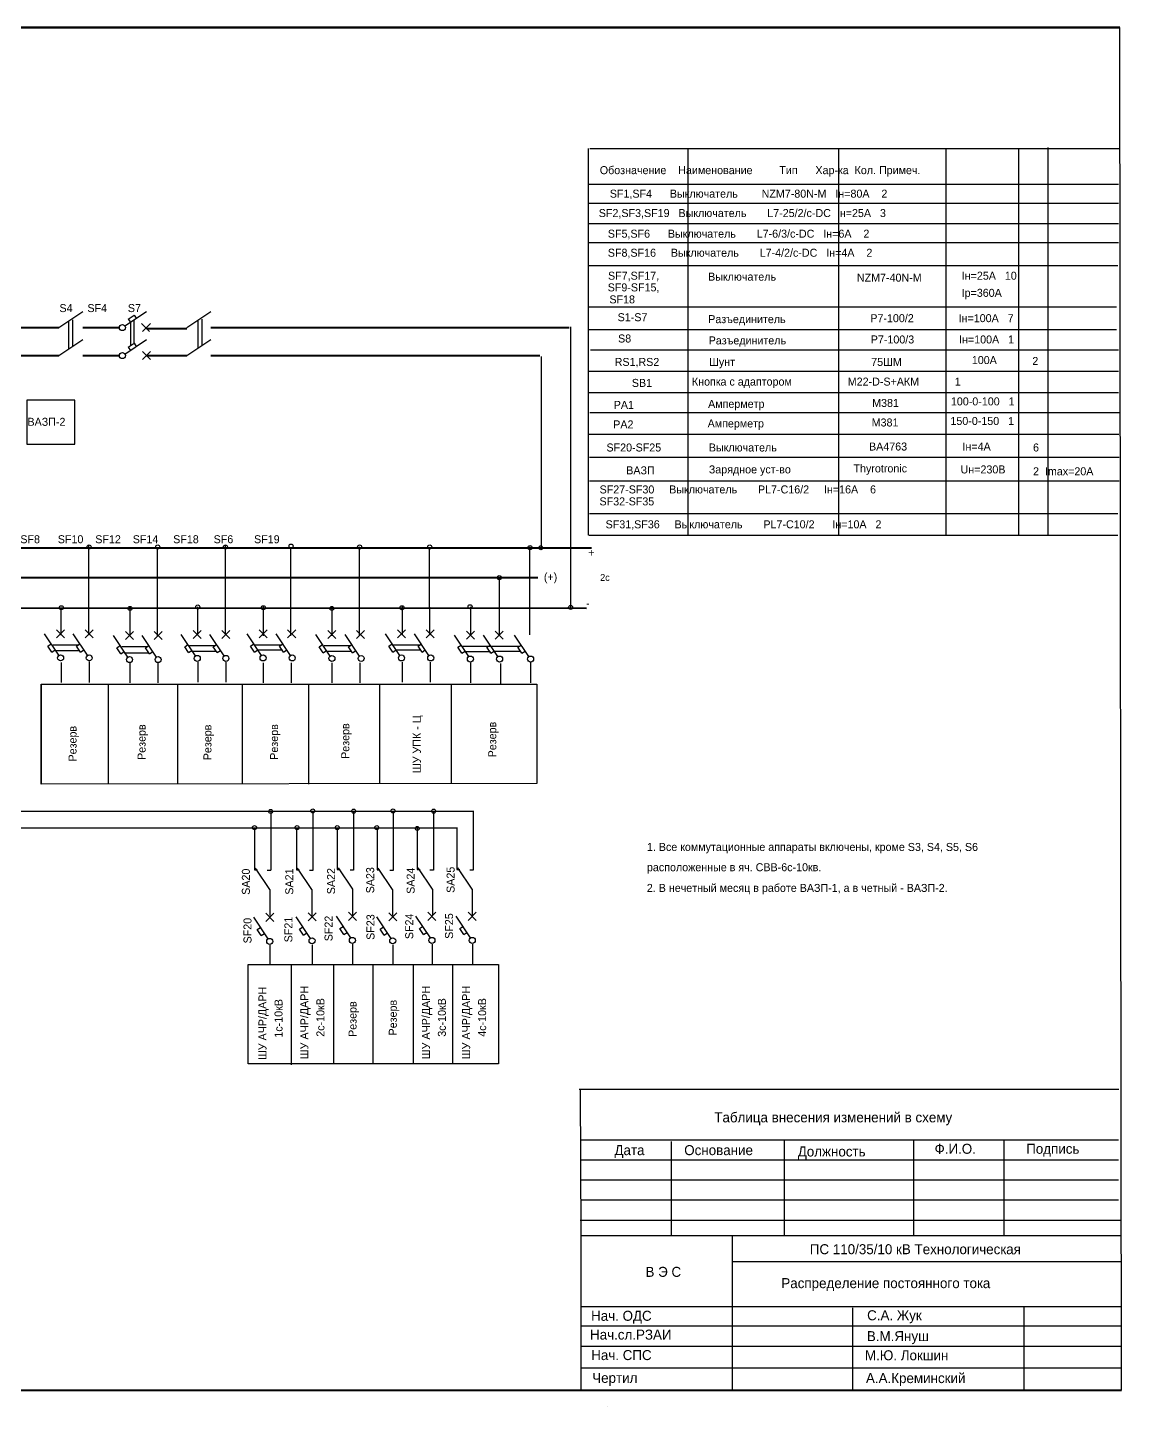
# Model space of a CAD drawing. Header units: millimetres. Extents: x 5 to 519, y 1 to 345.
# Drawn here: x 245.3 to 518.7, y 0.9 to 345.5 of the extents above; entities that cross this region are included whole.
import ezdxf

# ---------------------------------------------------------------- set-up
doc = ezdxf.new("R2010")
doc.units = ezdxf.units.MM

msp = doc.modelspace()

# ---------------------------------------------------------------- linework, layer by layer
at = {"lineweight": 50}
for p, q in [((9.95, 345.49), (399, 345.49)), ((518.3, 345.49), (271, 345.49))]:
    msp.add_line(p, q, dxfattribs=at)
at = {"lineweight": 30}
for p, q in [((518.72, 5), (518.3, 345.49)), ((385.55, 218.64), (385.55, 315.28)), ((385.83, 315.28), (518.25, 315.28)), ((410.42, 218.64), (410.42, 315.28)), ((448.13, 218.64), (448.13, 315.28)), ((474.95, 218.64), (474.95, 315.28)), ((493.1, 218.64), (493.1, 315.28)), ((500.37, 218.64), (500.37, 315.56)), ((385.55, 306.34), (517.97, 306.34)), ((385.55, 301.6), (517.97, 301.6)), ((385.55, 296.57), (517.97, 296.57)), ((385.55, 291.82), (517.97, 291.82)), ((385.39, 286.02), (517.81, 286.02)), ((385.66, 275.71), (517.52, 275.71)), ((253.13, 270.51), (259.13, 274.51)), ((256.56, 272.46), (256.56, 265.88)), ((271.9, 272.27), (271.9, 266.58)), ((285.13, 270.51), (291.13, 274.51)), ((287.91, 272.27), (287.91, 265.3)), ((288.88, 272.66), (288.88, 266.08)), ((255.59, 272.08), (255.59, 265.11)), ((264.13, 270.51), (268.13, 270.51)), ((271.02, 271.69), (271.02, 266.15)), ((381.06, 270.69), (381.06, 200.58)), ((385.64, 270.04), (517.5, 270.04)), ((253.13, 263.51), (259.13, 267.51)), ((285.13, 263.51), (291.13, 267.51)), ((264.13, 263.51), (268.13, 263.51)), ((373.69, 263.32), (373.69, 215.67)), ((386.04, 264.94), (518.01, 264.94)), ((385.6, 259.63), (518.01, 259.63)), ((385.6, 254.33), (518.01, 254.33)), ((385.88, 249.3), (518.29, 249.3)), ((385.63, 243.92), (518.04, 243.92)), ((385.78, 238.1), (518.19, 238.1)), ((385.78, 232.24), (518.19, 232.24)), ((385.76, 224.06), (517.83, 224.06)), ((385.57, 218.64), (517.83, 218.64)), ((260.61, 193.67), (260.61, 216.09)), ((277.8, 193.48), (277.8, 215.52)), ((294.77, 193.67), (294.77, 216.1)), ((311.15, 193.48), (311.15, 215.52)), ((328.31, 193.48), (328.31, 215.72)), ((345.79, 200.52), (345.79, 215.49)), ((370.86, 193.69), (370.86, 215.7)), ((363.19, 207.89), (363.19, 193.69)), ((253.67, 200.5), (253.67, 193.67)), ((270.86, 200.7), (270.86, 193.48)), ((287.82, 200.7), (287.82, 193.67)), ((304.21, 200.7), (304.21, 193.48)), ((321.36, 200.7), (321.36, 193.48)), ((338.94, 200.89), (338.94, 193.67)), ((345.89, 193.67), (345.89, 200.67)), ((356.02, 200.7), (356.02, 193.55)), ((251.63, 191.23), (258.09, 191.23)), ((252.24, 189.83), (258.38, 189.83)), ((268.86, 190.79), (275.32, 190.79)), ((285.79, 191.08), (292.25, 191.08)), ((286.6, 189.68), (292.29, 189.68)), ((302.22, 191.21), (308.68, 191.21)), ((302.94, 189.98), (309.08, 189.98)), ((319.45, 191.06), (325.91, 191.06)), ((320.17, 189.68), (326.3, 189.68)), ((336.82, 191.21), (343.28, 191.21)), ((337.41, 189.99), (343.4, 189.99)), ((354.04, 190.92), (360.5, 190.92)), ((354.64, 189.55), (361.06, 189.55)), ((360.33, 190.86), (368.36, 190.86)), ((361.94, 189.69), (368.36, 189.69)), ((253.76, 186.83), (253.76, 181.82)), ((260.71, 187.04), (260.71, 181.84)), ((269.47, 189.25), (275.45, 189.25)), ((270.9, 186.7), (270.9, 181.7)), ((277.9, 186.7), (277.9, 181.7)), ((287.86, 186.89), (287.86, 181.89)), ((294.86, 186.89), (294.86, 181.89)), ((304.25, 186.7), (304.25, 181.7)), ((311.25, 186.7), (311.25, 181.7)), ((321.4, 186.7), (321.4, 181.7)), ((328.4, 186.7), (328.4, 181.7)), ((338.98, 186.89), (338.98, 181.89)), ((345.98, 186.89), (345.98, 181.89)), ((356.04, 186.7), (356.04, 181.7)), ((363.5, 186.55), (363.5, 181.55)), ((371.02, 186.85), (371.02, 181.85)), ((248.73, 181.4), (248.73, 156.37)), ((265.49, 181.21), (265.49, 156.37)), ((282.82, 181.4), (282.82, 156.57)), ((299, 181.4), (299, 156.57)), ((315.57, 181.21), (315.57, 156.37)), ((333.29, 181.4), (333.29, 156.57)), ((351.21, 181.27), (351.21, 156.62)), ((371.02, 181.85), (371.02, 181.7)), ((227.97, 149.68), (356.68, 149.68)), ((306.1, 149.64), (306.1, 134.88)), ((316.61, 149.63), (316.61, 134.87)), ((326.78, 149.71), (326.78, 134.95)), ((336.73, 149.63), (336.73, 134.87)), ((346.75, 149.71), (346.75, 134.95)), ((356.68, 149.71), (356.68, 134.95)), ((219.1, 145.53), (352.63, 145.53)), ((302.04, 145.46), (302.04, 135.02)), ((312.55, 145.46), (312.55, 135.02)), ((322.73, 145.54), (322.73, 135.1)), ((332.68, 145.46), (332.68, 135.02)), ((342.69, 145.54), (342.69, 135.1)), ((352.63, 145.54), (352.63, 135.1)), ((302.04, 135.02), (302.78, 135.02)), ((306.1, 134.87), (305.25, 134.87)), ((312.55, 135.02), (313.29, 135.02)), ((316.61, 134.87), (315.76, 134.87)), ((322.73, 135.1), (323.46, 135.1)), ((326.78, 134.95), (325.94, 134.95)), ((332.68, 135.02), (333.41, 135.02)), ((336.73, 134.87), (335.89, 134.87)), ((342.69, 135.1), (343.43, 135.1)), ((346.75, 134.95), (345.9, 134.95)), ((352.63, 135.1), (353.36, 135.1)), ((356.68, 134.95), (355.84, 134.95)), ((305.89, 130.1), (305.89, 123.56)), ((316.39, 130.09), (316.39, 123.56)), ((326.57, 130.17), (326.57, 123.64)), ((336.52, 130.09), (336.52, 123.56)), ((346.53, 130.17), (346.53, 123.64)), ((356.47, 130.17), (356.47, 123.64)), ((305.88, 116.16), (305.88, 111.16)), ((316.47, 116.28), (316.47, 111.28)), ((326.54, 116.41), (326.54, 111.41)), ((336.62, 116.28), (336.62, 111.28)), ((346.44, 116.41), (346.44, 111.41)), ((356.51, 116.41), (356.51, 111.41)), ((311.18, 111.13), (311.18, 86.29)), ((321.77, 111.29), (321.77, 86.65)), ((331.64, 111.32), (331.64, 86.48)), ((341.67, 111.13), (341.67, 86.48)), ((351.52, 111.18), (351.52, 86.53)), ((518.09, 80.09), (383.17, 80.09)), ((383.47, 80.01), (383.6, 43.61)), ((518, 67.4), (383.54, 67.4)), ((406.15, 67.13), (406.15, 43.58)), ((434.47, 67.38), (434.47, 43.58)), ((466.79, 67.38), (466.79, 43.58)), ((489.35, 67.38), (489.35, 43.58)), ((518, 62.43), (383.54, 62.43)), ((518, 57.45), (383.54, 57.45)), ((518, 52.48), (383.54, 52.48)), ((518.63, 47.38), (383.47, 47.38)), ((383.6, 43.83), (383.6, 5)), ((383.6, 43.61), (518.49, 43.61)), ((421.43, 43.4), (421.43, 5)), ((421.42, 37.12), (518.49, 37.12)), ((383.6, 25.85), (518.67, 25.85)), ((451.51, 25.54), (451.51, 5)), ((494.36, 25.79), (494.36, 5)), ((383.6, 21.07), (518.67, 21.07)), ((383.6, 15.94), (518.67, 15.94)), ((383.6, 10.55), (518.67, 10.55)), ((390.39, 0.9), (390.39, 0.9))]:
    msp.add_line(p, q, dxfattribs=at)
at = {"lineweight": 30, "ltscale": 5}
for p, q in [((269.64, 270.92), (275.02, 274.5)), ((270.46, 272.66), (271.96, 273.66)), ((270.46, 272.66), (271.02, 271.83)), ((271.96, 273.66), (272.51, 272.83)), ((273.8, 271.5), (275.8, 269.5)), ((276.02, 271.5), (274.02, 269.5)), ((269.64, 263.91), (275.02, 267.5)), ((270.46, 265.66), (271.96, 266.66)), ((270.46, 265.66), (271.02, 264.83)), ((271.96, 266.66), (272.51, 265.83)), ((276.02, 264.5), (274.02, 262.5)), ((274.02, 264.5), (276.02, 262.5)), ((253.18, 188.61), (249.6, 193.98)), ((252.6, 194.98), (254.6, 192.98)), ((252.6, 192.98), (254.6, 194.98)), ((260.33, 188.61), (256.74, 193.98)), ((259.74, 194.98), (261.74, 192.98)), ((259.74, 192.98), (261.74, 194.98)), ((270.41, 188.17), (266.82, 193.54)), ((269.82, 194.54), (271.82, 192.54)), ((269.82, 192.54), (271.82, 194.54)), ((277.55, 188.17), (273.97, 193.54)), ((276.97, 194.54), (278.97, 192.54)), ((276.97, 192.54), (278.97, 194.54)), ((287.34, 188.46), (283.76, 193.84)), ((286.76, 194.84), (288.76, 192.84)), ((286.76, 192.84), (288.76, 194.84)), ((294.49, 188.46), (290.9, 193.84)), ((293.9, 194.84), (295.9, 192.84)), ((293.9, 192.84), (295.9, 194.84)), ((303.77, 188.59), (300.19, 193.96)), ((303.19, 194.96), (305.19, 192.96)), ((303.19, 192.96), (305.19, 194.96)), ((311.07, 188.59), (307.48, 193.96)), ((310.34, 194.96), (312.34, 192.96)), ((310.34, 192.96), (312.34, 194.96)), ((321, 188.44), (317.41, 193.82)), ((320.41, 194.82), (322.41, 192.82)), ((320.41, 192.82), (322.41, 194.82)), ((328.29, 188.44), (324.71, 193.82)), ((327.56, 194.82), (329.56, 192.82)), ((327.56, 192.82), (329.56, 194.82)), ((338.37, 188.59), (334.79, 193.96)), ((337.79, 194.96), (339.79, 192.96)), ((337.79, 192.96), (339.79, 194.96)), ((345.66, 188.59), (342.08, 193.96)), ((344.93, 194.96), (346.93, 192.96)), ((344.93, 192.96), (346.93, 194.96)), ((355.6, 188.29), (352.01, 193.67)), ((355.01, 194.67), (357.01, 192.67)), ((355.01, 192.67), (357.01, 194.67)), ((362.89, 188.29), (359.3, 193.67)), ((362.16, 194.67), (364.16, 192.67)), ((362.16, 192.67), (364.16, 194.67)), ((370.63, 188.29), (367.05, 193.67)), ((250.44, 190.92), (251.27, 191.48)), ((251.44, 189.42), (250.44, 190.92)), ((251.44, 189.42), (252.27, 189.98)), ((257.58, 190.92), (258.41, 191.48)), ((258.58, 189.42), (257.58, 190.92)), ((258.58, 189.42), (259.41, 189.98)), ((267.66, 190.48), (268.49, 191.04)), ((268.66, 188.99), (267.66, 190.48)), ((268.66, 188.99), (269.49, 189.54)), ((274.81, 190.48), (275.64, 191.04)), ((275.81, 188.99), (274.81, 190.48)), ((275.81, 188.99), (276.64, 189.54)), ((284.6, 190.77), (285.43, 191.33)), ((285.59, 189.28), (284.6, 190.77)), ((285.59, 189.28), (286.42, 189.84)), ((291.74, 190.77), (292.57, 191.33)), ((292.74, 189.28), (291.74, 190.77)), ((292.74, 189.28), (293.57, 189.84)), ((301.03, 190.9), (301.86, 191.46)), ((302.03, 189.4), (301.03, 190.9)), ((302.03, 189.4), (302.86, 189.96)), ((308.32, 190.9), (309.15, 191.46)), ((309.32, 189.4), (308.32, 190.9)), ((309.32, 189.4), (310.15, 189.96)), ((318.25, 190.76), (319.08, 191.31)), ((319.25, 189.26), (318.25, 190.76)), ((319.25, 189.26), (320.08, 189.82)), ((325.55, 190.76), (326.38, 191.31)), ((326.54, 189.26), (325.55, 190.76)), ((326.54, 189.26), (327.37, 189.82)), ((335.62, 190.9), (336.45, 191.46)), ((336.62, 189.4), (335.62, 190.9)), ((336.62, 189.4), (337.45, 189.96)), ((342.92, 190.9), (343.75, 191.46)), ((343.92, 189.4), (342.92, 190.9)), ((343.92, 189.4), (344.74, 189.96)), ((352.85, 190.61), (353.68, 191.17)), ((353.85, 189.11), (352.85, 190.61)), ((353.85, 189.11), (354.68, 189.67)), ((360.14, 190.61), (360.97, 191.17)), ((361.14, 189.11), (360.14, 190.61)), ((361.14, 189.11), (361.97, 189.67)), ((367.89, 190.61), (368.72, 191.17)), ((368.88, 189.11), (367.89, 190.61)), ((368.88, 189.11), (369.71, 189.67)), ((305.91, 130.08), (302.33, 135.45)), ((316.42, 130.07), (312.83, 135.45)), ((326.59, 130.15), (323.01, 135.53)), ((336.54, 130.07), (332.96, 135.45)), ((346.56, 130.15), (342.98, 135.53)), ((356.49, 130.15), (352.91, 135.53)), ((304.86, 124.13), (306.86, 122.13)), ((304.86, 122.13), (306.86, 124.13)), ((315.44, 124.26), (317.44, 122.26)), ((315.44, 122.26), (317.44, 124.26)), ((325.52, 124.38), (327.52, 122.38)), ((325.52, 122.38), (327.52, 124.38)), ((335.59, 124.26), (337.59, 122.26)), ((335.59, 122.26), (337.59, 124.26)), ((345.41, 124.38), (347.41, 122.38)), ((345.41, 122.38), (347.41, 124.38)), ((355.49, 124.38), (357.49, 122.38)), ((355.49, 122.38), (357.49, 124.38)), ((305.44, 117.75), (301.86, 123.13)), ((302.69, 120.07), (303.52, 120.63)), ((316.03, 117.88), (312.44, 123.26)), ((313.28, 120.19), (314.11, 120.75)), ((326.1, 118.01), (322.52, 123.38)), ((323.36, 120.32), (324.19, 120.88)), ((336.18, 117.88), (332.59, 123.26)), ((333.43, 120.19), (334.26, 120.75)), ((346, 118.01), (342.41, 123.38)), ((343.25, 120.32), (344.08, 120.88)), ((356.07, 118.01), (352.49, 123.38)), ((353.33, 120.32), (354.16, 120.88)), ((303.69, 118.57), (302.69, 120.07)), ((303.69, 118.57), (304.52, 119.13)), ((314.28, 118.7), (313.28, 120.19)), ((314.28, 118.7), (315.11, 119.26)), ((324.35, 118.82), (323.36, 120.32)), ((324.35, 118.82), (325.18, 119.38)), ((334.43, 118.7), (333.43, 120.19)), ((334.43, 118.7), (335.26, 119.26)), ((344.25, 118.82), (343.25, 120.32)), ((344.25, 118.82), (345.08, 119.38)), ((354.33, 118.82), (353.33, 120.32)), ((354.33, 118.82), (355.15, 119.38))]:
    msp.add_line(p, q, dxfattribs=at)
at = {"lineweight": 40}
for p, q in [((243.13, 270.51), (253.13, 270.51)), ((259.13, 270.51), (264.13, 270.51)), ((291.13, 270.51), (380.72, 270.51)), ((243.13, 263.51), (253.13, 263.51)), ((259.13, 263.51), (264.13, 263.51)), ((291.13, 263.51), (373.34, 263.51)), ((196.4, 215.45), (386.27, 215.49)), ((196.05, 208.08), (372.83, 208.08)), ((196.17, 200.48), (385.01, 200.43)), ((9.95, 5), (518.72, 5))]:
    msp.add_line(p, q, dxfattribs=at)
at = {"lineweight": 40, "ltscale": 5}
for p, q in [((248.13, 270.51), (253.13, 270.51)), ((263.13, 270.51), (268.13, 270.51)), ((275.02, 270.28), (285.13, 270.28)), ((248.13, 263.51), (253.13, 263.51)), ((263.13, 263.51), (268.13, 263.51)), ((275.02, 263.51), (285.13, 263.51))]:
    msp.add_line(p, q, dxfattribs=at)
at = {"lineweight": 30}
for points in [[(257.13, 252.35), (245.13, 252.35), (245.13, 241.35), (257.13, 241.35)], [(248.73, 181.4), (372.59, 181.4), (372.59, 156.57), (248.73, 156.37)], [(300.46, 111.32), (363.05, 111.32), (363.05, 86.48), (300.46, 86.48)]]:
    msp.add_lwpolyline(points, close=True, dxfattribs=at)
for centre, radius in [((269.02, 270.5), 0.75), ((269.02, 263.5), 0.75), ((260.71, 215.72), 0.5), ((277.85, 215.72), 0.5), ((294.8, 215.72), 0.5), ((311.18, 215.92), 0.5), ((328.32, 215.72), 0.5), ((345.85, 215.72), 0.5), ((370.89, 215.53), 0.5), ((373.6, 215.48), 0.5), ((363.23, 208.02), 0.5), ((253.77, 200.51), 0.5), ((270.92, 200.32), 0.5), ((287.87, 200.71), 0.5), ((304.24, 200.51), 0.5), ((321.38, 200.32), 0.5), ((338.91, 200.51), 0.5), ((355.93, 200.75), 0.5), ((381.06, 200.58), 0.5), ((253.6, 187.98), 0.75), ((260.74, 187.98), 0.75), ((270.82, 187.54), 0.75), ((277.97, 187.54), 0.75), ((287.76, 187.84), 0.75), ((294.9, 187.84), 0.75), ((304.19, 187.96), 0.75), ((311.48, 187.96), 0.75), ((321.41, 187.82), 0.75), ((328.71, 187.82), 0.75), ((338.79, 187.96), 0.75), ((346.08, 187.96), 0.75), ((356.01, 187.67), 0.75), ((363.3, 187.67), 0.75), ((371.05, 187.67), 0.75), ((306.11, 149.59), 0.5), ((316.62, 149.73), 0.5), ((326.85, 149.66), 0.5), ((336.68, 149.73), 0.5), ((346.84, 149.66), 0.5), ((302.05, 145.55), 0.5), ((312.7, 145.55), 0.5), ((322.73, 145.55), 0.5), ((332.62, 145.55), 0.5), ((342.72, 145.34), 0.5), ((305.86, 117.13), 0.75), ((316.44, 117.26), 0.75), ((326.52, 117.38), 0.75), ((336.59, 117.26), 0.75), ((346.41, 117.38), 0.75), ((356.49, 117.38), 0.75)]:
    msp.add_circle(centre, radius, dxfattribs=at)

# ---------------------------------------------------------------- texts
for s, height, p in [('Обозначение    Наименование         Тип      Хар-ка  Кол. Примеч.', 2, (388.35, 308.86)), ('SF1,SF4      Выключатель        NZМ7-80N-М   Iн=80А    2', 2, (390.85, 302.99)), ('SF2,SF3,SF19   Выключатель       L7-25/2/c-DC  Iн=25А   3', 2, (388.1, 298.14)), ('SF5,SF6      Выключатель       L7-6/3/c-DC   Iн=6А    2', 2, (390.36, 292.98)), ('SF8,SF16     Выключатель       L7-4/2/c-DC   Iн=4А    2', 2, (390.36, 288.22)), ('SF7,SF17,      ', 2, (390.4, 282.48)), ('Выключатель       ', 2, (415.42, 282.24)), ('NZМ7-40N-М', 2, (452.6, 282)), ('Iн=25А   10', 2, (478.81, 282.48)), ('SF9-SF15,      ', 2, (390.32, 279.56)), ('Iр=360А', 2, (478.78, 278.2)), ('S4     SF4       S7', 2, (253.31, 274.39)), ('SF18      ', 2, (390.75, 276.56)), ('S1-S7', 2, (392.81, 272.11)), ('Разъединитель', 2, (415.45, 271.63)), ('Р7-100/2', 2, (455.96, 271.87)), ('Iн=100А   7', 2, (478.03, 271.87)), ('S8', 2, (392.92, 266.79)), ('Разъединитель', 2, (415.56, 266.31)), ('Р7-100/3', 2, (456.07, 266.55)), ('Iн=100А   1', 2, (478.14, 266.55)), ('RS1,RS2', 2, (392.07, 260.93)), ('Шунт', 2, (415.66, 260.93)), ('75ШМ', 2, (456.18, 260.93)), ('100А', 2, (481.33, 261.4)), ('2', 2, (496.45, 261.17)), ('SВ1', 2, (396.36, 255.69)), ('Кнопка с адаптором', 2, (411.38, 256.02)), ('М22-D-S+АКМ            1', 2, (450.32, 256.02)), ('РА1', 2, (391.83, 250.21)), ('Амперметр', 2, (415.42, 250.45)), ('М381', 2, (456.42, 250.68)), ('100-0-100   1', 2, (476.1, 251.07)), ('150-0-150   1', 2, (475.98, 246.18)), ('ВАЗП-2', 2, (245.31, 245.97)), ('РА2', 2, (391.71, 245.32)), ('Амперметр', 2, (415.3, 245.56)), ('М381', 2, (456.3, 245.8)), ('SF20-SF25', 2, (390.02, 239.55)), ('Выключатель', 2, (415.6, 239.55)), ('ВА4763', 2, (455.64, 239.79)), ('Iн=4А', 2, (479, 239.79)), ('6', 2, (496.63, 239.55)), ('ВАЗП', 2, (394.96, 233.84)), ('Зарядное уст-во', 2, (415.6, 234.07)), ('Thyrotronic', 2, (451.76, 234.32)), ('Uн=230В', 2, (478.52, 234.07)), ('2  Imах=20А', 2, (496.63, 233.6)), ('SF27-SF30     Выключатель       РL7-С16/2     Iн=16А    6', 2, (388.3, 229.07)), ('SF32-SF35 ', 2, (388.28, 226.08)), ('SF31,SF36     Выключатель       РL7-С10/2      Iн=10А   2', 2, (389.8, 220.35)), ('SF17     SF8      SF10    SF12    SF14     SF18     SF6       SF19', 2, (233.42, 216.62)), ('+', 2, (385.43, 213.28)), ('(+)', 2, (374.37, 207.21)), ('2с', 1.7, (388.44, 207.22)), ('-', 2, (384.91, 200.63)), ('1. Все коммутационные аппараты включены, кроме S3, S4, S5, S6', 2, (400.13, 139.72)), ('расположенные в яч. СВВ-6с-10кв.', 2, (400.14, 134.65)), ('2. В нечетный месяц в работе ВАЗП-1, а в четный - ВАЗП-2.', 2, (400.11, 129.48)), ('Таблица внесения изменений в схему', 2.5, (416.97, 71.89)), ('Дата', 2.5, (392.01, 63.7)), ('Основание', 2.5, (409.45, 63.7)), ('Должность', 2.5, (437.82, 63.36)), ('Ф.И.О.', 2.5, (472.02, 64.04)), ('Подпись', 2.5, (494.92, 64.04)), ('ПС 110/35/10 кВ Технологическая', 2.5, (440.84, 38.94)), ('В Э С', 2.5, (399.77, 33.28)), (' Распределение постоянного тока', 2.5, (432.79, 30.46)), ('Нач. ОДС', 2.5, (386.17, 22.3)), ('С.А. Жук', 2.5, (455.16, 22.43)), ('Нач.сл.РЗАИ', 2.5, (385.91, 17.6)), ('В.М.Януш', 2.5, (455.1, 17.21)), ('Нач. СПС', 2.5, (386.21, 12.48)), ('М.Ю. Локшин', 2.5, (454.62, 12.43)), ('Чертил', 2.5, (386.46, 6.78)), ('А.А.Креминский', 2.5, (454.87, 6.73))]:
    msp.add_text(s, height=height, dxfattribs=at).set_placement(p)
for s, p in [('ШУ УПК - Ц', (343.62, 159.18)), ('Резерв', (257.57, 162.08)), ('Резерв', (274.83, 162.47)), ('Резерв', (291.29, 162.4)), ('Резерв', (307.94, 162.51)), ('Резерв', (325.74, 162.73)), ('Резерв', (362.47, 163.11)), ('SА20', (300.89, 128.76)), ('SА21', (311.74, 128.79)), ('SА22', (322.18, 128.9)), ('SА23', (331.96, 129.13)), ('SА24', (342.07, 129.01)), ('SА25', (352.06, 129.24)), ('SF20', (301.3, 116.61)), ('SF21', (311.52, 116.88)), ('SF22', (321.56, 117.14)), ('SF23', (332.04, 117.5)), ('SF24', (341.72, 117.68)), ('SF25', (351.68, 117.76)), ('ШУ АЧР/ДАРН', (305.04, 87.47)), ('ШУ АЧР/ДАРН', (315.51, 87.69)), ('ШУ АЧР/ДАРН', (345.88, 87.69)), ('ШУ АЧР/ДАРН', (355.94, 87.69)), ('1с-10кВ', (309.05, 93.07)), ('2с-10кВ', (319.52, 93.29)), ('Резерв', (327.55, 93.25)), ('Резерв', (337.61, 93.61)), ('3с-10кВ', (349.88, 93.29)), ('4с-10кВ', (359.94, 93.29))]:
    msp.add_text(s, height=2, rotation=90, dxfattribs=at).set_placement(p)

doc.saveas('drawing.dxf')
